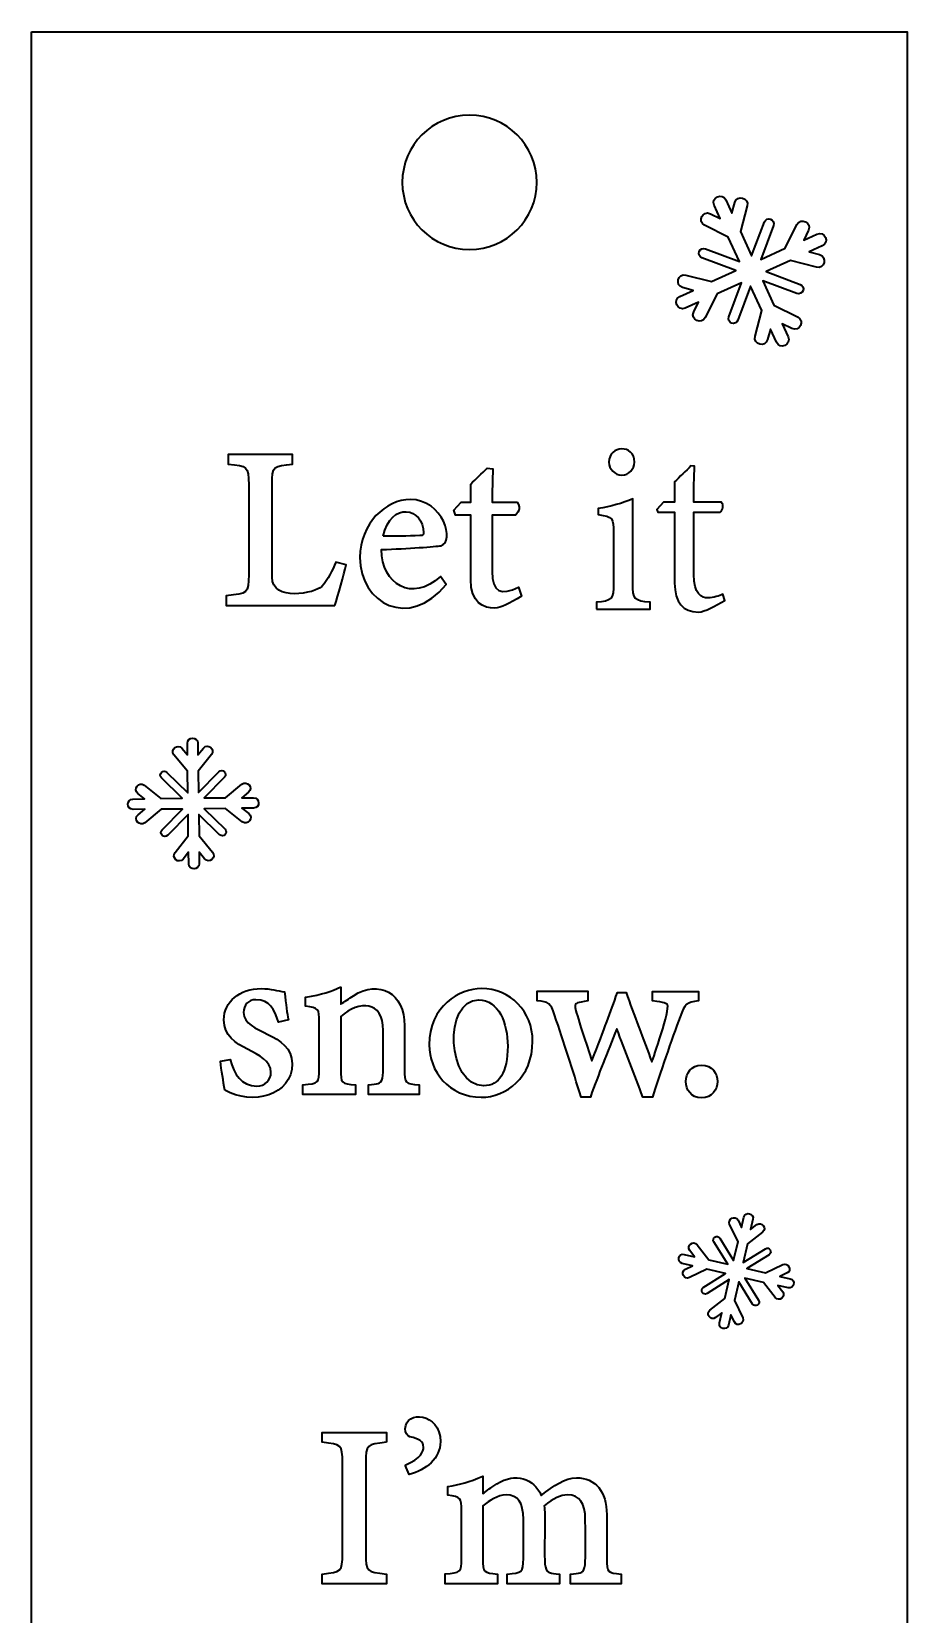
# Model space of a CAD drawing. Header units: inches. Extents: x 0 to 3.1, y 0 to 12.2.
# Drawn here: x 0.719 to 2.435, y 9.129 to 12.23 of the extents above; entities that cross this region are included whole.
import ezdxf

# ---------------------------------------------------------------- set-up
doc = ezdxf.new("R2010")
doc.units = ezdxf.units.IN
doc.header["$MEASUREMENT"] = 0
doc.layers.add('Слой 1', color=7, linetype='Continuous', lineweight=0)

msp = doc.modelspace()

# ---------------------------------------------------------------- linework, layer by layer
at = {"layer": 'Слой 1', "color": 1, "lineweight": 35, "true_color": 0xff0000}
for points in [[(0.7186, 12.2303), (0.7186, 12.2303), (0.7186, 6.2303), (0.7186, 6.2303), (0.7186, 6.2303), (2.4345, 6.2303), (2.4345, 6.2303), (2.4345, 6.2303), (2.4345, 12.2303), (2.4345, 12.2303), (2.4345, 12.2303), (0.7186, 12.2303), (0.7186, 12.2303)], [(1.5766, 12.0668), (1.6493, 12.0668), (1.7083, 12.0078), (1.7083, 11.9351), (1.7083, 11.8623), (1.6493, 11.8034), (1.5766, 11.8034), (1.5038, 11.8034), (1.4449, 11.8623), (1.4449, 11.9351), (1.4449, 12.0078), (1.5038, 12.0668), (1.5766, 12.0668)]]:
    msp.add_open_spline(points, degree=3, knots=[0, 0, 0, 0, 1, 1, 1, 2, 2, 2, 3, 3, 3, 4, 4, 4, 4], dxfattribs=at)
at = {"layer": 'Слой 1', "color": 18, "lineweight": 35, "true_color": 0x000000}
for points, knots in [([(2.201, 11.6322), (2.201, 11.6322), (2.1892, 11.6581), (2.1892, 11.6581), (2.1892, 11.6581), (2.2083, 11.6486), (2.2083, 11.6486), (2.2231, 11.6411), (2.2344, 11.6639), (2.2196, 11.6714), (2.2196, 11.6714), (2.1731, 11.6947), (2.1731, 11.6947), (2.1731, 11.6947), (2.1515, 11.7423), (2.1515, 11.7423), (2.1515, 11.7423), (2.2181, 11.7174), (2.2181, 11.7174), (2.2229, 11.7156), (2.2285, 11.7181), (2.2303, 11.7229), (2.2321, 11.7277), (2.2295, 11.7334), (2.2247, 11.7352), (2.2247, 11.7352), (2.1582, 11.7602), (2.1582, 11.7602), (2.1582, 11.7602), (2.2058, 11.7818), (2.2058, 11.7818), (2.2058, 11.7818), (2.2562, 11.7688), (2.2562, 11.7688), (2.2722, 11.7647), (2.2783, 11.7891), (2.2627, 11.7934), (2.2627, 11.7934), (2.242, 11.7988), (2.242, 11.7988), (2.242, 11.7988), (2.2679, 11.8106), (2.2679, 11.8106), (2.283, 11.8175), (2.2725, 11.8406), (2.2574, 11.8337), (2.2574, 11.8337), (2.2315, 11.8219), (2.2315, 11.8219), (2.2315, 11.8219), (2.241, 11.8411), (2.241, 11.8411), (2.2484, 11.8565), (2.225, 11.8665), (2.2182, 11.8523), (2.2182, 11.8523), (2.1949, 11.8059), (2.1949, 11.8059), (2.1949, 11.8059), (2.1472, 11.7842), (2.1472, 11.7842), (2.1472, 11.7842), (2.1722, 11.8508), (2.1722, 11.8508), (2.174, 11.8556), (2.1714, 11.8613), (2.1667, 11.8631), (2.1618, 11.8649), (2.1562, 11.8623), (2.1544, 11.8575), (2.1544, 11.8575), (2.1294, 11.7909), (2.1294, 11.7909), (2.1294, 11.7909), (2.1078, 11.8386), (2.1078, 11.8386), (2.1078, 11.8386), (2.1208, 11.8889), (2.1208, 11.8889), (2.1251, 11.9047), (2.1006, 11.9114), (2.0962, 11.8954), (2.0962, 11.8954), (2.0908, 11.8747), (2.0908, 11.8747), (2.0908, 11.8747), (2.079, 11.9007), (2.079, 11.9007), (2.0721, 11.9157), (2.049, 11.9052), (2.0559, 11.8901), (2.0559, 11.8901), (2.0677, 11.8642), (2.0677, 11.8642), (2.0677, 11.8642), (2.0485, 11.8737), (2.0485, 11.8737), (2.0337, 11.8812), (2.0224, 11.8584), (2.0372, 11.8509), (2.0372, 11.8509), (2.0837, 11.8276), (2.0837, 11.8276), (2.0837, 11.8276), (2.1054, 11.78), (2.1054, 11.78), (2.1054, 11.78), (2.0388, 11.805), (2.0388, 11.805), (2.034, 11.8068), (2.0283, 11.8042), (2.0265, 11.7994), (2.0247, 11.7946), (2.0273, 11.7889), (2.0321, 11.7871), (2.0321, 11.7871), (2.0987, 11.7622), (2.0987, 11.7622), (2.0987, 11.7622), (2.051, 11.7405), (2.051, 11.7405), (2.051, 11.7405), (2.0007, 11.7535), (2.0007, 11.7535), (1.9846, 11.7576), (1.9786, 11.7332), (1.9942, 11.7289), (1.9942, 11.7289), (2.0149, 11.7235), (2.0149, 11.7235), (2.0149, 11.7235), (1.9889, 11.7117), (1.9889, 11.7117), (1.9738, 11.7049), (1.9843, 11.6817), (1.9994, 11.6886), (1.9994, 11.6886), (2.0254, 11.7004), (2.0254, 11.7004), (2.0254, 11.7004), (2.0159, 11.6813), (2.0159, 11.6813), (2.0084, 11.6658), (2.0318, 11.6559), (2.0386, 11.67), (2.0386, 11.67), (2.0619, 11.7164), (2.0619, 11.7164), (2.0619, 11.7164), (2.1096, 11.7381), (2.1096, 11.7381), (2.1096, 11.7381), (2.0846, 11.6715), (2.0846, 11.6715), (2.0828, 11.6667), (2.0854, 11.6611), (2.0902, 11.6593), (2.095, 11.6575), (2.1007, 11.66), (2.1025, 11.6648), (2.1025, 11.6648), (2.1274, 11.7314), (2.1274, 11.7314), (2.1274, 11.7314), (2.1491, 11.6837), (2.1491, 11.6837), (2.1491, 11.6837), (2.1361, 11.6334), (2.1361, 11.6334), (2.1339, 11.6256), (2.1388, 11.6199), (2.1453, 11.6182), (2.1512, 11.6164), (2.1585, 11.6192), (2.1607, 11.627), (2.1607, 11.627), (2.1661, 11.6476), (2.1661, 11.6476), (2.1661, 11.6476), (2.1779, 11.6217), (2.1779, 11.6217), (2.1849, 11.6062), (2.2077, 11.6175), (2.201, 11.6322)], [0, 0, 0, 0, 1, 1, 1, 2, 2, 2, 3, 3, 3, 4, 4, 4, 5, 5, 5, 6, 6, 6, 7, 7, 7, 8, 8, 8, 9, 9, 9, 10, 10, 10, 11, 11, 11, 12, 12, 12, 13, 13, 13, 14, 14, 14, 15, 15, 15, 16, 16, 16, 17, 17, 17, 18, 18, 18, 19, 19, 19, 20, 20, 20, 21, 21, 21, 22, 22, 22, 23, 23, 23, 24, 24, 24, 25, 25, 25, 26, 26, 26, 27, 27, 27, 28, 28, 28, 29, 29, 29, 30, 30, 30, 31, 31, 31, 32, 32, 32, 33, 33, 33, 34, 34, 34, 35, 35, 35, 36, 36, 36, 37, 37, 37, 38, 38, 38, 39, 39, 39, 40, 40, 40, 41, 41, 41, 42, 42, 42, 43, 43, 43, 44, 44, 44, 45, 45, 45, 46, 46, 46, 47, 47, 47, 48, 48, 48, 49, 49, 49, 50, 50, 50, 51, 51, 51, 52, 52, 52, 53, 53, 53, 54, 54, 54, 55, 55, 55, 56, 56, 56, 57, 57, 57, 58, 58, 58, 59, 59, 59, 60, 60, 60, 61, 61, 61, 61]), ([(1.875, 11.3616), (1.8617, 11.3616), (1.8498, 11.3735), (1.8498, 11.3868), (1.8498, 11.4205), (1.8998, 11.4226), (1.8998, 11.3868), (1.8998, 11.3735), (1.8889, 11.3616), (1.875, 11.3616)], [0, 0, 0, 0, 1, 1, 1, 2, 2, 2, 3, 3, 3, 3]), ([(1.3127, 11.1062), (1.3127, 11.1062), (1.0999, 11.1062), (1.0999, 11.1062), (1.0999, 11.1062), (1.0999, 11.1252), (1.0999, 11.1252), (1.1419, 11.1294), (1.1439, 11.1296), (1.1439, 11.1661), (1.1439, 11.1661), (1.1439, 11.3427), (1.1439, 11.3427), (1.1439, 11.3794), (1.1411, 11.3794), (1.1039, 11.3832), (1.1039, 11.3832), (1.1039, 11.4022), (1.1039, 11.4022), (1.1039, 11.4022), (1.23, 11.4022), (1.23, 11.4022), (1.23, 11.4022), (1.23, 11.3832), (1.23, 11.3832), (1.1932, 11.3795), (1.1896, 11.3801), (1.1896, 11.3427), (1.1896, 11.3427), (1.1896, 11.1617), (1.1896, 11.1617), (1.1896, 11.1126), (1.2748, 11.1301), (1.2872, 11.1435), (1.2993, 11.1562), (1.3084, 11.1754), (1.3148, 11.1911), (1.3148, 11.1911), (1.3347, 11.186), (1.3347, 11.186), (1.3312, 11.168), (1.3184, 11.1237), (1.3127, 11.1062)], [0, 0, 0, 0, 1, 1, 1, 2, 2, 2, 3, 3, 3, 4, 4, 4, 5, 5, 5, 6, 6, 6, 7, 7, 7, 8, 8, 8, 9, 9, 9, 10, 10, 10, 11, 11, 11, 12, 12, 12, 13, 13, 13, 14, 14, 14, 14]), ([(1.5789, 11.2832), (1.5789, 11.2832), (1.5789, 11.1572), (1.5789, 11.1572), (1.5789, 11.1106), (1.6045, 11.1008), (1.626, 11.1008), (1.6387, 11.1008), (1.6534, 11.1105), (1.6787, 11.124), (1.6787, 11.124), (1.6724, 11.1421), (1.6724, 11.1421), (1.6391, 11.1254), (1.621, 11.1314), (1.621, 11.1728), (1.621, 11.1728), (1.621, 11.2832), (1.621, 11.2832), (1.621, 11.2832), (1.6667, 11.2832), (1.6667, 11.2832), (1.6687, 11.2847), (1.6805, 11.2964), (1.6698, 11.3084), (1.6698, 11.3084), (1.621, 11.3084), (1.621, 11.3084), (1.621, 11.3289), (1.6214, 11.3528), (1.6224, 11.3738), (1.6224, 11.3738), (1.6109, 11.3753), (1.6109, 11.3753), (1.6008, 11.3647), (1.5889, 11.3542), (1.5789, 11.3437), (1.5789, 11.3437), (1.5789, 11.3084), (1.5789, 11.3084), (1.5789, 11.3084), (1.5604, 11.3084), (1.5604, 11.3084), (1.5604, 11.3084), (1.5459, 11.2928), (1.5459, 11.2928), (1.5459, 11.2928), (1.5492, 11.2832), (1.5492, 11.2832), (1.5492, 11.2832), (1.5789, 11.2832), (1.5789, 11.2832), (1.5789, 11.2832), (1.5789, 11.2832), (1.5789, 11.2832)], [0, 0, 0, 0, 1, 1, 1, 2, 2, 2, 3, 3, 3, 4, 4, 4, 5, 5, 5, 6, 6, 6, 7, 7, 7, 8, 8, 8, 9, 9, 9, 10, 10, 10, 11, 11, 11, 12, 12, 12, 13, 13, 13, 14, 14, 14, 15, 15, 15, 16, 16, 16, 17, 17, 17, 18, 18, 18, 18]), ([(2.0252, 11.0932), (1.9947, 11.0932), (1.9785, 11.1118), (1.9785, 11.1499), (1.9785, 11.1499), (1.9785, 11.2886), (1.9785, 11.2886), (1.9785, 11.2886), (1.9456, 11.2886), (1.9456, 11.2886), (1.9456, 11.2886), (1.9437, 11.2944), (1.9437, 11.2944), (1.9437, 11.2944), (1.9566, 11.3082), (1.9566, 11.3082), (1.9566, 11.3082), (1.9785, 11.3082), (1.9785, 11.3082), (1.9785, 11.3082), (1.9785, 11.3482), (1.9785, 11.3482), (1.9875, 11.3577), (2.0014, 11.3701), (2.0104, 11.3797), (2.0104, 11.3797), (2.0176, 11.3787), (2.0176, 11.3787), (2.0166, 11.3587), (2.0161, 11.3311), (2.0161, 11.3082), (2.0161, 11.3082), (2.0705, 11.3082), (2.0705, 11.3082), (2.0748, 11.3034), (2.0733, 11.2929), (2.0676, 11.2886), (2.0676, 11.2886), (2.0161, 11.2886), (2.0161, 11.2886), (2.0161, 11.2886), (2.0161, 11.1666), (2.0161, 11.1666), (2.0161, 11.128), (2.0314, 11.1209), (2.0438, 11.1209), (2.0552, 11.1209), (2.0662, 11.1251), (2.0729, 11.1285), (2.0729, 11.1285), (2.0771, 11.1161), (2.0771, 11.1161), (2.0577, 11.1058), (2.0378, 11.0932), (2.0252, 11.0932)], [0, 0, 0, 0, 1, 1, 1, 2, 2, 2, 3, 3, 3, 4, 4, 4, 5, 5, 5, 6, 6, 6, 7, 7, 7, 8, 8, 8, 9, 9, 9, 10, 10, 10, 11, 11, 11, 12, 12, 12, 13, 13, 13, 14, 14, 14, 15, 15, 15, 16, 16, 16, 17, 17, 17, 18, 18, 18, 18]), ([(1.3618, 11.1999), (1.3618, 11.2673), (1.413, 11.3137), (1.4605, 11.3137), (1.5253, 11.3137), (1.5487, 11.2303), (1.5205, 11.2232), (1.511, 11.2213), (1.4551, 11.2175), (1.4043, 11.2157), (1.4045, 11.1472), (1.464, 11.1116), (1.5198, 11.1629), (1.5198, 11.1629), (1.5307, 11.1473), (1.5307, 11.1473), (1.4593, 11.058), (1.3618, 11.1097), (1.3618, 11.1999)], [0, 0, 0, 0, 1, 1, 1, 2, 2, 2, 3, 3, 3, 4, 4, 4, 5, 5, 5, 6, 6, 6, 6]), ([(1.4073, 11.2417), (1.4305, 11.2417), (1.4544, 11.2417), (1.479, 11.243), (1.4861, 11.243), (1.4864, 11.2444), (1.4864, 11.2484), (1.4873, 11.297), (1.4222, 11.3122), (1.4073, 11.2417)], [0, 0, 0, 0, 1, 1, 1, 2, 2, 2, 3, 3, 3, 3]), ([(1.8255, 11.0989), (1.8255, 11.0989), (1.8255, 11.1123), (1.8255, 11.1123), (1.8555, 11.1151), (1.8588, 11.1175), (1.8588, 11.1499), (1.8588, 11.1499), (1.8588, 11.2481), (1.8588, 11.2481), (1.8588, 11.2777), (1.8574, 11.2796), (1.8288, 11.2843), (1.8288, 11.2843), (1.8288, 11.2958), (1.8288, 11.2958), (1.8536, 11.3001), (1.876, 11.3063), (1.8965, 11.3148), (1.8965, 11.2576), (1.8965, 11.2072), (1.8965, 11.1499), (1.8965, 11.1175), (1.8998, 11.1151), (1.9308, 11.1123), (1.9308, 11.1123), (1.9308, 11.0989), (1.9308, 11.0989), (1.9308, 11.0989), (1.8255, 11.0989), (1.8255, 11.0989)], [0, 0, 0, 0, 1, 1, 1, 2, 2, 2, 3, 3, 3, 4, 4, 4, 5, 5, 5, 6, 6, 6, 7, 7, 7, 8, 8, 8, 9, 9, 9, 10, 10, 10, 10]), ([(1.0468, 10.6001), (1.0468, 10.6001), (1.0466, 10.6229), (1.0466, 10.6229), (1.0466, 10.6229), (1.0575, 10.6097), (1.0575, 10.6097), (1.0659, 10.5995), (1.0816, 10.6125), (1.0731, 10.6228), (1.0731, 10.6228), (1.0466, 10.6549), (1.0466, 10.6549), (1.0466, 10.6549), (1.0462, 10.6968), (1.0462, 10.6968), (1.0462, 10.6968), (1.0869, 10.657), (1.0869, 10.657), (1.094, 10.65), (1.1047, 10.6609), (1.0975, 10.6679), (1.0975, 10.6679), (1.0568, 10.7077), (1.0568, 10.7077), (1.0568, 10.7077), (1.0987, 10.7082), (1.0987, 10.7082), (1.0987, 10.7082), (1.1314, 10.6824), (1.1314, 10.6824), (1.1419, 10.6742), (1.1541, 10.6901), (1.1441, 10.6983), (1.1441, 10.6983), (1.1307, 10.709), (1.1307, 10.709), (1.1307, 10.709), (1.1535, 10.7092), (1.1535, 10.7092), (1.1668, 10.7094), (1.1666, 10.7297), (1.1533, 10.7295), (1.1533, 10.7295), (1.1305, 10.7293), (1.1305, 10.7293), (1.1305, 10.7293), (1.1436, 10.7402), (1.1436, 10.7402), (1.1541, 10.7491), (1.1401, 10.764), (1.1306, 10.7559), (1.1306, 10.7559), (1.0985, 10.7293), (1.0985, 10.7293), (1.0985, 10.7293), (1.0566, 10.7289), (1.0566, 10.7289), (1.0566, 10.7289), (1.0964, 10.7696), (1.0964, 10.7696), (1.1034, 10.7768), (1.0925, 10.7874), (1.0855, 10.7802), (1.0855, 10.7802), (1.0457, 10.7395), (1.0457, 10.7395), (1.0457, 10.7395), (1.0452, 10.7815), (1.0452, 10.7815), (1.0452, 10.7815), (1.071, 10.8141), (1.071, 10.8141), (1.0793, 10.8243), (1.0635, 10.8372), (1.0551, 10.8268), (1.0551, 10.8268), (1.0444, 10.8134), (1.0444, 10.8134), (1.0444, 10.8134), (1.0442, 10.8362), (1.0442, 10.8362), (1.044, 10.8495), (1.0237, 10.8493), (1.0238, 10.836), (1.0238, 10.836), (1.0241, 10.8132), (1.0241, 10.8132), (1.0241, 10.8132), (1.0131, 10.8263), (1.0131, 10.8263), (1.0047, 10.8366), (0.9891, 10.8236), (0.9975, 10.8133), (0.9975, 10.8133), (1.024, 10.7812), (1.024, 10.7812), (1.024, 10.7812), (1.0245, 10.7393), (1.0245, 10.7393), (1.0245, 10.7393), (0.9838, 10.7791), (0.9838, 10.7791), (0.9766, 10.7861), (0.9659, 10.7752), (0.9731, 10.7682), (0.9731, 10.7682), (1.0138, 10.7284), (1.0138, 10.7284), (1.0138, 10.7284), (0.9719, 10.7279), (0.9719, 10.7279), (0.9719, 10.7279), (0.9393, 10.7537), (0.9393, 10.7537), (0.9288, 10.7619), (0.9165, 10.746), (0.9266, 10.7378), (0.9266, 10.7378), (0.94, 10.7271), (0.94, 10.7271), (0.94, 10.7271), (0.9171, 10.7269), (0.9171, 10.7269), (0.9039, 10.7267), (0.9041, 10.7064), (0.9174, 10.7066), (0.9174, 10.7066), (0.9402, 10.7068), (0.9402, 10.7068), (0.9402, 10.7068), (0.927, 10.6959), (0.927, 10.6959), (0.9166, 10.687), (0.9305, 10.6721), (0.9401, 10.6802), (0.9401, 10.6802), (0.9722, 10.7067), (0.9722, 10.7067), (0.9722, 10.7067), (1.0141, 10.7072), (1.0141, 10.7072), (1.0141, 10.7072), (0.9743, 10.6665), (0.9743, 10.6665), (0.9672, 10.6593), (0.9781, 10.6487), (0.9852, 10.6558), (0.9852, 10.6558), (1.025, 10.6966), (1.025, 10.6966), (1.025, 10.6966), (1.0255, 10.6546), (1.0255, 10.6546), (1.0255, 10.6546), (0.9997, 10.622), (0.9997, 10.622), (0.9914, 10.6118), (1.0072, 10.5989), (1.0156, 10.6093), (1.0156, 10.6093), (1.0262, 10.6227), (1.0262, 10.6227), (1.0262, 10.6227), (1.0265, 10.5999), (1.0265, 10.5999), (1.0266, 10.5863), (1.047, 10.5872), (1.0468, 10.6001)], [0, 0, 0, 0, 1, 1, 1, 2, 2, 2, 3, 3, 3, 4, 4, 4, 5, 5, 5, 6, 6, 6, 7, 7, 7, 8, 8, 8, 9, 9, 9, 10, 10, 10, 11, 11, 11, 12, 12, 12, 13, 13, 13, 14, 14, 14, 15, 15, 15, 16, 16, 16, 17, 17, 17, 18, 18, 18, 19, 19, 19, 20, 20, 20, 21, 21, 21, 22, 22, 22, 23, 23, 23, 24, 24, 24, 25, 25, 25, 26, 26, 26, 27, 27, 27, 28, 28, 28, 29, 29, 29, 30, 30, 30, 31, 31, 31, 32, 32, 32, 33, 33, 33, 34, 34, 34, 35, 35, 35, 36, 36, 36, 37, 37, 37, 38, 38, 38, 39, 39, 39, 40, 40, 40, 41, 41, 41, 42, 42, 42, 43, 43, 43, 44, 44, 44, 45, 45, 45, 46, 46, 46, 47, 47, 47, 48, 48, 48, 49, 49, 49, 50, 50, 50, 51, 51, 51, 52, 52, 52, 53, 53, 53, 54, 54, 54, 55, 55, 55, 56, 56, 56, 56]), ([(1.3243, 10.3586), (1.3057, 10.3502), (1.2881, 10.3438), (1.2551, 10.3384), (1.2551, 10.3384), (1.2551, 10.3209), (1.2551, 10.3209), (1.2808, 10.3167), (1.2822, 10.3173), (1.2822, 10.2896), (1.2822, 10.2896), (1.2822, 10.198), (1.2822, 10.198), (1.2822, 10.1701), (1.2814, 10.1701), (1.2502, 10.1669), (1.2502, 10.1669), (1.2502, 10.1478), (1.2502, 10.1478), (1.2502, 10.1478), (1.3532, 10.1478), (1.3532, 10.1478), (1.3532, 10.1478), (1.3532, 10.1669), (1.3532, 10.1669), (1.3247, 10.1697), (1.3243, 10.1689), (1.3243, 10.198), (1.3243, 10.198), (1.3243, 10.3005), (1.3243, 10.3005), (1.3609, 10.3328), (1.4072, 10.3324), (1.4072, 10.2732), (1.4072, 10.1627), (1.4129, 10.1704), (1.3788, 10.1669), (1.3788, 10.1669), (1.3788, 10.1478), (1.3788, 10.1478), (1.3788, 10.1478), (1.4778, 10.1478), (1.4778, 10.1478), (1.4778, 10.1478), (1.4778, 10.1669), (1.4778, 10.1669), (1.4502, 10.1697), (1.4493, 10.1688), (1.4493, 10.198), (1.4493, 10.198), (1.4493, 10.2825), (1.4493, 10.2825), (1.4493, 10.3469), (1.3994, 10.3738), (1.3492, 10.3415), (1.3399, 10.3354), (1.3318, 10.3299), (1.3243, 10.3247), (1.3243, 10.3247), (1.3243, 10.3586), (1.3243, 10.3586)], [0, 0, 0, 0, 1, 1, 1, 2, 2, 2, 3, 3, 3, 4, 4, 4, 5, 5, 5, 6, 6, 6, 7, 7, 7, 8, 8, 8, 9, 9, 9, 10, 10, 10, 11, 11, 11, 12, 12, 12, 13, 13, 13, 14, 14, 14, 15, 15, 15, 16, 16, 16, 17, 17, 17, 18, 18, 18, 19, 19, 19, 20, 20, 20, 20]), ([(1.1598, 10.1645), (1.1292, 10.1645), (1.1158, 10.1875), (1.1076, 10.2166), (1.1076, 10.2166), (1.0884, 10.2133), (1.0884, 10.2133), (1.0906, 10.1952), (1.094, 10.1741), (1.0971, 10.1562), (1.1505, 10.1259), (1.2291, 10.146), (1.2291, 10.2078), (1.2291, 10.271), (1.1339, 10.2658), (1.1339, 10.3083), (1.1339, 10.3235), (1.1436, 10.3337), (1.1581, 10.3337), (1.1852, 10.3337), (1.1945, 10.3152), (1.2024, 10.2895), (1.2024, 10.2895), (1.2217, 10.2942), (1.2217, 10.2942), (1.2188, 10.3081), (1.2174, 10.3222), (1.2141, 10.3492), (1.2001, 10.3512), (1.1878, 10.3554), (1.1683, 10.3554), (1.1261, 10.3554), (1.0954, 10.3298), (1.0954, 10.2945), (1.0954, 10.2313), (1.1875, 10.2374), (1.1875, 10.1913), (1.1875, 10.1756), (1.1761, 10.1645), (1.1598, 10.1645)], [0, 0, 0, 0, 1, 1, 1, 2, 2, 2, 3, 3, 3, 4, 4, 4, 5, 5, 5, 6, 6, 6, 7, 7, 7, 8, 8, 8, 9, 9, 9, 10, 10, 10, 11, 11, 11, 12, 12, 12, 13, 13, 13, 13]), ([(1.7002, 10.2523), (1.7002, 10.181), (1.6484, 10.1425), (1.5997, 10.1425), (1.5357, 10.1425), (1.4975, 10.1947), (1.4975, 10.2451), (1.4975, 10.3212), (1.5573, 10.3554), (1.5997, 10.3554), (1.657, 10.3554), (1.7002, 10.3111), (1.7002, 10.2523)], [0, 0, 0, 0, 1, 1, 1, 2, 2, 2, 3, 3, 3, 4, 4, 4, 4]), ([(1.6514, 10.2425), (1.6514, 10.2877), (1.6338, 10.3333), (1.5944, 10.3333), (1.5246, 10.3333), (1.5322, 10.165), (1.6042, 10.165), (1.6351, 10.165), (1.6514, 10.1918), (1.6514, 10.2425)], [0, 0, 0, 0, 1, 1, 1, 2, 2, 2, 3, 3, 3, 3]), ([(1.7432, 10.3041), (1.7621, 10.2488), (1.7788, 10.1967), (1.7951, 10.1429), (1.7951, 10.1429), (1.8134, 10.1429), (1.8134, 10.1429), (1.8304, 10.1901), (1.846, 10.229), (1.8652, 10.2765), (1.8811, 10.2347), (1.9005, 10.1852), (1.9162, 10.1429), (1.9162, 10.1429), (1.9349, 10.1429), (1.9349, 10.1429), (1.9484, 10.1845), (1.9735, 10.2585), (1.9891, 10.3), (1.9988, 10.326), (2.0019, 10.3279), (2.0253, 10.3316), (2.0253, 10.3316), (2.0253, 10.35), (2.0253, 10.35), (2.0253, 10.35), (1.9352, 10.35), (1.9352, 10.35), (1.9352, 10.35), (1.9352, 10.3315), (1.9352, 10.3315), (1.9597, 10.3282), (1.9626, 10.3264), (1.9644, 10.3238), (1.9702, 10.3152), (1.9363, 10.2182), (1.934, 10.212), (1.9176, 10.2544), (1.8983, 10.3052), (1.8833, 10.3478), (1.8833, 10.3478), (1.8663, 10.3478), (1.8663, 10.3478), (1.8517, 10.3066), (1.8423, 10.2804), (1.8162, 10.2137), (1.7865, 10.306), (1.7814, 10.3201), (1.7841, 10.3244), (1.7852, 10.3261), (1.7864, 10.3279), (1.8087, 10.3316), (1.8087, 10.3316), (1.8087, 10.3501), (1.8087, 10.3501), (1.8087, 10.3501), (1.7092, 10.3501), (1.7092, 10.3501), (1.7092, 10.3501), (1.7092, 10.3315), (1.7092, 10.3315), (1.7322, 10.3287), (1.7351, 10.3282), (1.7432, 10.3041)], [0, 0, 0, 0, 1, 1, 1, 2, 2, 2, 3, 3, 3, 4, 4, 4, 5, 5, 5, 6, 6, 6, 7, 7, 7, 8, 8, 8, 9, 9, 9, 10, 10, 10, 11, 11, 11, 12, 12, 12, 13, 13, 13, 14, 14, 14, 15, 15, 15, 16, 16, 16, 17, 17, 17, 18, 18, 18, 19, 19, 19, 20, 20, 20, 21, 21, 21, 21]), ([(2.0311, 10.2055), (1.9908, 10.2055), (1.9898, 10.1416), (2.0311, 10.1416), (2.0734, 10.1416), (2.0726, 10.2055), (2.0311, 10.2055)], [0, 0, 0, 0, 1, 1, 1, 2, 2, 2, 2]), ([(2.0842, 9.6961), (2.0842, 9.6961), (2.0888, 9.7162), (2.0888, 9.7162), (2.0888, 9.7162), (2.0956, 9.7023), (2.0956, 9.7023), (2.1008, 9.6916), (2.1173, 9.6997), (2.1121, 9.7105), (2.1121, 9.7105), (2.0957, 9.7442), (2.0957, 9.7442), (2.0957, 9.7442), (2.1042, 9.781), (2.1042, 9.781), (2.1042, 9.781), (2.1314, 9.7375), (2.1314, 9.7375), (2.1362, 9.7298), (2.1478, 9.7371), (2.143, 9.7448), (2.143, 9.7448), (2.1158, 9.7883), (2.1158, 9.7883), (2.1158, 9.7883), (2.1526, 9.7798), (2.1526, 9.7798), (2.1526, 9.7798), (2.1758, 9.7503), (2.1758, 9.7503), (2.1832, 9.7409), (2.1973, 9.7522), (2.1903, 9.7615), (2.1903, 9.7615), (2.1808, 9.7737), (2.1808, 9.7737), (2.1808, 9.7737), (2.2008, 9.7691), (2.2008, 9.7691), (2.2125, 9.7664), (2.2166, 9.7842), (2.205, 9.7869), (2.205, 9.7869), (2.1849, 9.7916), (2.1849, 9.7916), (2.1849, 9.7916), (2.1988, 9.7983), (2.1988, 9.7983), (2.2098, 9.8039), (2.2007, 9.8199), (2.1907, 9.8148), (2.1907, 9.8148), (2.1569, 9.7984), (2.1569, 9.7984), (2.1569, 9.7984), (2.1201, 9.8069), (2.1201, 9.8069), (2.1201, 9.8069), (2.1636, 9.8341), (2.1636, 9.8341), (2.1713, 9.8389), (2.164, 9.8506), (2.1563, 9.8458), (2.1563, 9.8458), (2.1128, 9.8186), (2.1128, 9.8186), (2.1128, 9.8186), (2.1213, 9.8554), (2.1213, 9.8554), (2.1213, 9.8554), (2.1508, 9.8785), (2.1508, 9.8785), (2.1602, 9.8857), (2.1492, 9.9003), (2.1396, 9.893), (2.1396, 9.893), (2.1274, 9.8835), (2.1274, 9.8835), (2.1274, 9.8835), (2.132, 9.9036), (2.132, 9.9036), (2.1347, 9.9153), (2.1169, 9.9194), (2.1142, 9.9077), (2.1142, 9.9077), (2.1096, 9.8877), (2.1096, 9.8877), (2.1096, 9.8877), (2.1028, 9.9015), (2.1028, 9.9015), (2.0976, 9.9123), (2.0811, 9.9042), (2.0863, 9.8934), (2.0863, 9.8934), (2.1027, 9.8597), (2.1027, 9.8597), (2.1027, 9.8597), (2.0942, 9.8228), (2.0942, 9.8228), (2.0942, 9.8228), (2.067, 9.8664), (2.067, 9.8664), (2.0622, 9.8741), (2.0505, 9.8668), (2.0553, 9.8591), (2.0553, 9.8591), (2.0825, 9.8156), (2.0825, 9.8156), (2.0825, 9.8156), (2.0457, 9.8241), (2.0457, 9.8241), (2.0457, 9.8241), (2.0226, 9.8536), (2.0226, 9.8536), (2.0152, 9.863), (2.001, 9.8517), (2.0081, 9.8423), (2.0081, 9.8423), (2.0176, 9.8302), (2.0176, 9.8302), (2.0176, 9.8302), (1.9975, 9.8348), (1.9975, 9.8348), (1.9858, 9.8375), (1.9817, 9.8196), (1.9934, 9.8169), (1.9934, 9.8169), (2.0134, 9.8123), (2.0134, 9.8123), (2.0134, 9.8123), (1.9996, 9.8055), (1.9996, 9.8055), (1.9886, 9.7999), (1.9976, 9.7839), (2.0077, 9.7891), (2.0077, 9.7891), (2.0414, 9.8055), (2.0414, 9.8055), (2.0414, 9.8055), (2.0783, 9.797), (2.0783, 9.797), (2.0783, 9.797), (2.0347, 9.7697), (2.0347, 9.7697), (2.0271, 9.7649), (2.0343, 9.7533), (2.042, 9.7581), (2.042, 9.7581), (2.0856, 9.7853), (2.0856, 9.7853), (2.0856, 9.7853), (2.0771, 9.7485), (2.0771, 9.7485), (2.0771, 9.7485), (2.0475, 9.7253), (2.0475, 9.7253), (2.0381, 9.7182), (2.0492, 9.7036), (2.0588, 9.7108), (2.0588, 9.7108), (2.0709, 9.7203), (2.0709, 9.7203), (2.0709, 9.7203), (2.0663, 9.7003), (2.0663, 9.7003), (2.065, 9.6944), (2.0687, 9.6905), (2.0731, 9.6895), (2.0774, 9.6885), (2.0828, 9.6903), (2.0842, 9.6961)], [0, 0, 0, 0, 1, 1, 1, 2, 2, 2, 3, 3, 3, 4, 4, 4, 5, 5, 5, 6, 6, 6, 7, 7, 7, 8, 8, 8, 9, 9, 9, 10, 10, 10, 11, 11, 11, 12, 12, 12, 13, 13, 13, 14, 14, 14, 15, 15, 15, 16, 16, 16, 17, 17, 17, 18, 18, 18, 19, 19, 19, 20, 20, 20, 21, 21, 21, 22, 22, 22, 23, 23, 23, 24, 24, 24, 25, 25, 25, 26, 26, 26, 27, 27, 27, 28, 28, 28, 29, 29, 29, 30, 30, 30, 31, 31, 31, 32, 32, 32, 33, 33, 33, 34, 34, 34, 35, 35, 35, 36, 36, 36, 37, 37, 37, 38, 38, 38, 39, 39, 39, 40, 40, 40, 41, 41, 41, 42, 42, 42, 43, 43, 43, 44, 44, 44, 45, 45, 45, 46, 46, 46, 47, 47, 47, 48, 48, 48, 49, 49, 49, 50, 50, 50, 51, 51, 51, 52, 52, 52, 53, 53, 53, 54, 54, 54, 55, 55, 55, 56, 56, 56, 57, 57, 57, 57]), ([(1.4506, 9.4216), (1.4506, 9.4216), (1.4585, 9.4032), (1.4585, 9.4032), (1.4915, 9.4126), (1.5196, 9.4345), (1.5196, 9.4679), (1.5196, 9.5254), (1.4508, 9.5297), (1.4508, 9.4932), (1.4508, 9.4863), (1.4546, 9.4781), (1.4598, 9.4773), (1.4782, 9.4739), (1.4864, 9.4677), (1.4864, 9.4572), (1.4864, 9.449), (1.482, 9.4353), (1.4506, 9.4216)], [0, 0, 0, 0, 1, 1, 1, 2, 2, 2, 3, 3, 3, 4, 4, 4, 5, 5, 5, 6, 6, 6, 6]), ([(1.4137, 9.4665), (1.4137, 9.4665), (1.4137, 9.4856), (1.4137, 9.4856), (1.4137, 9.4856), (1.2876, 9.4856), (1.2876, 9.4856), (1.2876, 9.4856), (1.2876, 9.4665), (1.2876, 9.4665), (1.3255, 9.4624), (1.3276, 9.4631), (1.3276, 9.4256), (1.3276, 9.4256), (1.3276, 9.249), (1.3276, 9.249), (1.3276, 9.212), (1.3255, 9.2127), (1.2876, 9.2085), (1.2876, 9.2085), (1.2876, 9.1895), (1.2876, 9.1895), (1.2876, 9.1895), (1.4137, 9.1895), (1.4137, 9.1895), (1.4137, 9.1895), (1.4137, 9.2085), (1.4137, 9.2085), (1.3753, 9.2127), (1.3732, 9.2121), (1.3732, 9.249), (1.3732, 9.249), (1.3732, 9.4256), (1.3732, 9.4256), (1.3732, 9.463), (1.3754, 9.4624), (1.4137, 9.4665)], [0, 0, 0, 0, 1, 1, 1, 2, 2, 2, 3, 3, 3, 4, 4, 4, 5, 5, 5, 6, 6, 6, 7, 7, 7, 8, 8, 8, 9, 9, 9, 10, 10, 10, 11, 11, 11, 12, 12, 12, 12]), ([(1.6304, 9.385), (1.6188, 9.3781), (1.6105, 9.3719), (1.6027, 9.3659), (1.6027, 9.3659), (1.6027, 9.4002), (1.6027, 9.4002), (1.5758, 9.3882), (1.5582, 9.3837), (1.534, 9.3801), (1.534, 9.3801), (1.534, 9.3631), (1.534, 9.3631), (1.5597, 9.3585), (1.5607, 9.3592), (1.5607, 9.3313), (1.5607, 9.3313), (1.5607, 9.2392), (1.5607, 9.2392), (1.5607, 9.2112), (1.5597, 9.2114), (1.5286, 9.2086), (1.5286, 9.2086), (1.5286, 9.1895), (1.5286, 9.1895), (1.5286, 9.1895), (1.6312, 9.1895), (1.6312, 9.1895), (1.6312, 9.1895), (1.6312, 9.2085), (1.6312, 9.2085), (1.6047, 9.2113), (1.6027, 9.2105), (1.6027, 9.2392), (1.6027, 9.2392), (1.6027, 9.3421), (1.6027, 9.3421), (1.6155, 9.3522), (1.6319, 9.3634), (1.6482, 9.3634), (1.6716, 9.3634), (1.6821, 9.3487), (1.6821, 9.3157), (1.6821, 9.3157), (1.6821, 9.2392), (1.6821, 9.2392), (1.6821, 9.2106), (1.6792, 9.2113), (1.6505, 9.2085), (1.6505, 9.2085), (1.6505, 9.1895), (1.6505, 9.1895), (1.6505, 9.1895), (1.7526, 9.1895), (1.7526, 9.1895), (1.7526, 9.1895), (1.7526, 9.2085), (1.7526, 9.2085), (1.7176, 9.2123), (1.7242, 9.2029), (1.7242, 9.3246), (1.7242, 9.332), (1.7235, 9.3368), (1.723, 9.3422), (1.7415, 9.357), (1.7552, 9.3634), (1.7687, 9.3634), (1.7921, 9.3634), (1.8035, 9.3477), (1.8035, 9.3153), (1.8035, 9.2034), (1.8095, 9.2121), (1.7742, 9.2085), (1.7742, 9.2085), (1.7742, 9.1895), (1.7742, 9.1895), (1.7742, 9.1895), (1.8736, 9.1895), (1.8736, 9.1895), (1.8736, 9.1895), (1.8736, 9.2085), (1.8736, 9.2085), (1.8465, 9.2113), (1.8456, 9.2104), (1.8456, 9.2392), (1.8456, 9.2392), (1.8456, 9.325), (1.8456, 9.325), (1.8456, 9.3701), (1.8233, 9.397), (1.7861, 9.397), (1.7628, 9.397), (1.7417, 9.3812), (1.7172, 9.3626), (1.7022, 9.3957), (1.667, 9.4084), (1.6304, 9.385)], [0, 0, 0, 0, 1, 1, 1, 2, 2, 2, 3, 3, 3, 4, 4, 4, 5, 5, 5, 6, 6, 6, 7, 7, 7, 8, 8, 8, 9, 9, 9, 10, 10, 10, 11, 11, 11, 12, 12, 12, 13, 13, 13, 14, 14, 14, 15, 15, 15, 16, 16, 16, 17, 17, 17, 18, 18, 18, 19, 19, 19, 20, 20, 20, 21, 21, 21, 22, 22, 22, 23, 23, 23, 24, 24, 24, 25, 25, 25, 26, 26, 26, 27, 27, 27, 28, 28, 28, 29, 29, 29, 30, 30, 30, 31, 31, 31, 32, 32, 32, 32])]:
    msp.add_open_spline(points, degree=3, knots=knots, dxfattribs=at)

doc.saveas('drawing.dxf')
